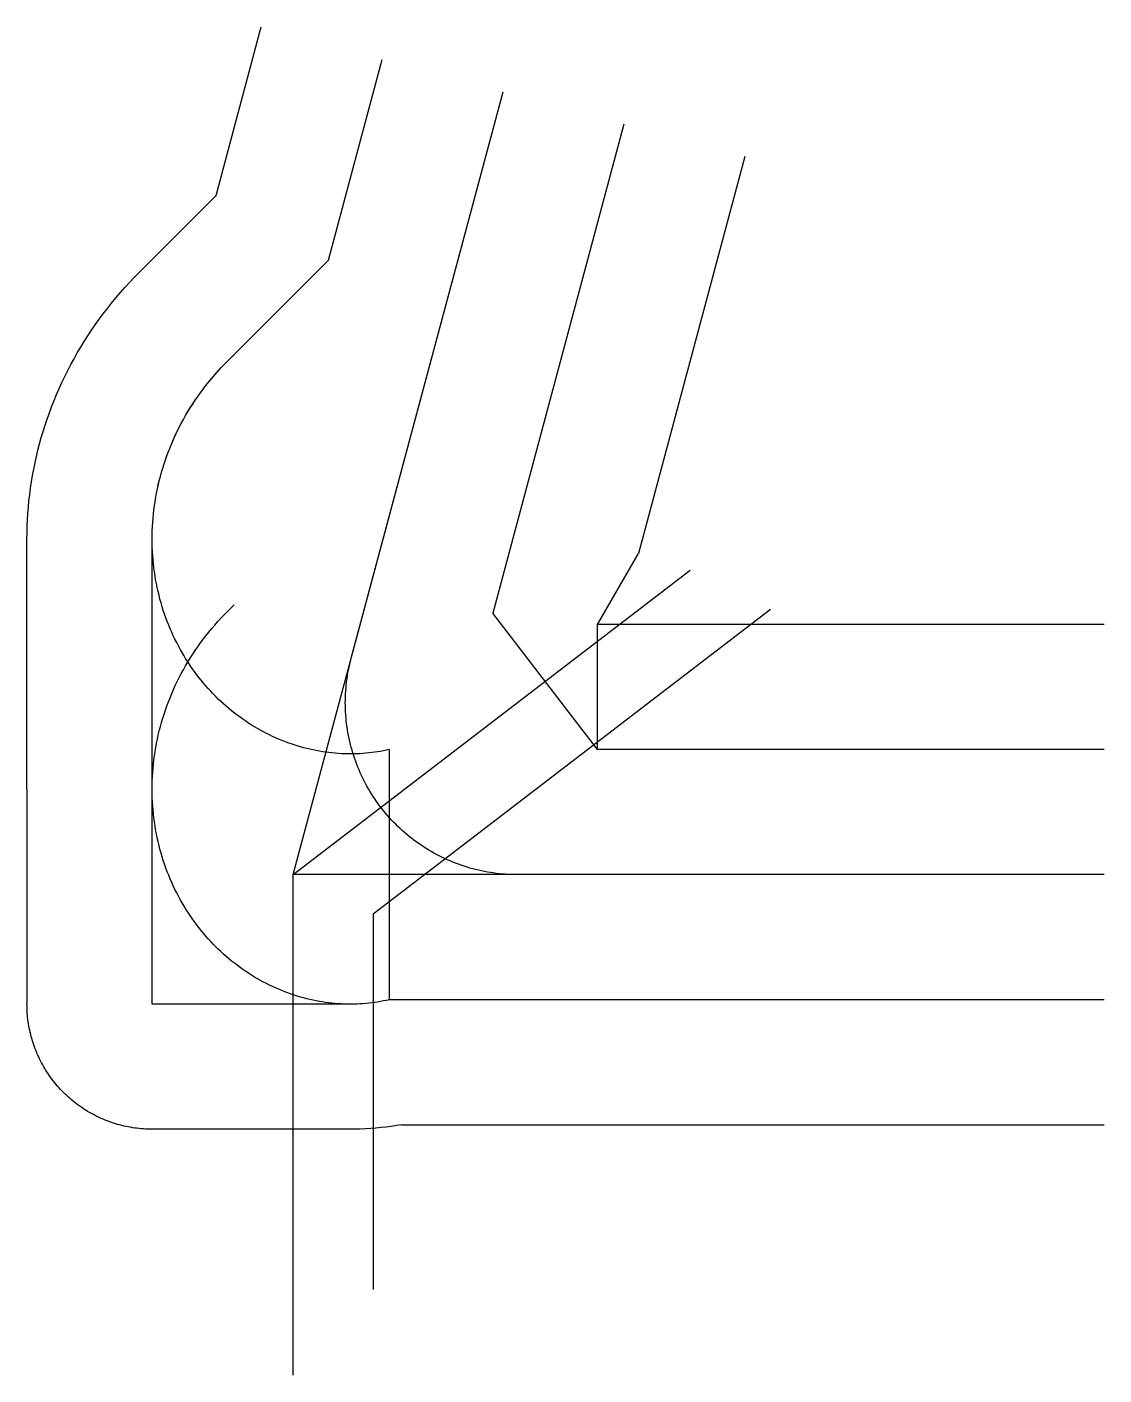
# Model space of a CAD drawing. Header units: metres. Extents: x -4926 to 15000, y -9260 to 15687.
import ezdxf

# ---------------------------------------------------------------- set-up
doc = ezdxf.new("R2010")
doc.units = ezdxf.units.M

msp = doc.modelspace()

# ---------------------------------------------------------------- linework, layer by layer
at = {"color": 1}
for p, q in [((-1426, 12567), (-590, 15687)), ((650, 11369), (1646, 15088)), ((0, 0), (3882, 14489)), ((6118, 13890), (3692, 4836)), ((8355, 13291), (6386, 5946)), ((-2854, 11139), (-1426, 12567)), ((-1217, 9502), (650, 11369)), ((-4926, 1582), (-4926, 6212)), ((-2611, 1582), (-2611, 6212)), ((5627, 4630), (6386, 5946)), ((5627, 2315), (3692, 4836)), ((15000, 4630), (5627, 4630)), ((5627, 2315), (5627, 4630)), ((1776, 2315), (1776, -2315)), ((15000, 2315), (5627, 2315)), ((-4926, 1582), (-4926, -2396)), ((-4926, 1582), (-4926, 1582)), ((-2611, -2396), (-2611, 1582)), ((-2611, 1582), (-2611, 1582)), ((15000, 0), (0, 0)), ((1060, -2396), (-2611, -2396)), ((15000, -2315), (1776, -2315)), ((1060, -4711), (-2611, -4711)), ((2004, -4630), (15000, -4630))]:
    msp.add_line(p, q, dxfattribs=at)
for points in [[(15000, 0), (4145, 0), (4089, 0), (4034, 2), (3978, 4), (3923, 8), (3868, 12), (3812, 17), (3757, 24), (3702, 31), (3647, 39), (3593, 48), (3538, 58), (3484, 70), (3429, 82), (3375, 94), (3322, 108), (3268, 123), (3215, 139), (3162, 156), (3109, 173), (3057, 192), (3005, 211), (2953, 232), (2902, 253), (2851, 275), (2801, 298), (2751, 322), (2701, 347), (2652, 372), (2603, 399), (2555, 426), (2507, 454), (2460, 483), (2413, 513), (2366, 544), (2321, 575), (2275, 607), (2231, 640), (2187, 674), (2143, 709), (2101, 744), (2058, 780), (2017, 817), (1976, 854), (1936, 893), (1896, 932), (1857, 971), (1819, 1011), (1781, 1052), (1745, 1094), (1709, 1136), (1673, 1179), (1639, 1222), (1605, 1266), (1572, 1311), (1540, 1356), (1508, 1402), (1478, 1448), (1448, 1495), (1419, 1542), (1391, 1590), (1363, 1639), (1337, 1687), (1311, 1737), (1286, 1786), (1262, 1836), (1239, 1887), (1217, 1938), (1196, 1989), (1176, 2041), (1156, 2093), (1138, 2145), (1120, 2198), (1103, 2251), (1088, 2304), (1073, 2357), (1059, 2411), (1046, 2465), (1034, 2519), (1023, 2574), (1013, 2628), (1004, 2683), (995, 2738), (988, 2793), (982, 2848), (977, 2903), (972, 2959), (969, 3014), (966, 3070), (965, 3125), (964, 3181), (965, 3236), (966, 3291), (969, 3347), (972, 3402), (977, 3458), (982, 3513), (988, 3568), (995, 3623), (1004, 3678), (1013, 3733), (1023, 3787), (1034, 3842), (1046, 3896), (1059, 3950), (1073, 4004), (1073, 4004), (3882, 14489)], [(-4926, 6212), (-4925, 6329), (-4922, 6446), (-4916, 6564), (-4909, 6681), (-4900, 6799), (-4889, 6916), (-4875, 7034), (-4860, 7152), (-4842, 7269), (-4823, 7387), (-4801, 7504), (-4777, 7621), (-4751, 7738), (-4723, 7854), (-4693, 7971), (-4661, 8087), (-4627, 8202), (-4590, 8317), (-4552, 8432), (-4511, 8546), (-4469, 8660), (-4424, 8773), (-4378, 8886), (-4329, 8998), (-4278, 9109), (-4225, 9220), (-4171, 9330), (-4114, 9439), (-4055, 9547), (-3994, 9654), (-3932, 9761), (-3867, 9867), (-3800, 9971), (-3732, 10075), (-3661, 10177), (-3589, 10279), (-3514, 10379), (-3438, 10479), (-3360, 10577), (-3280, 10674), (-3199, 10769), (-3115, 10864), (-3030, 10957), (-2943, 11049), (-2854, 11139), (-2854, 11139)], [(1776, 2315), (1723, 2303), (1670, 2292), (1616, 2282), (1562, 2273), (1508, 2265), (1453, 2258), (1398, 2252), (1342, 2246), (1287, 2242), (1231, 2238), (1174, 2236), (1118, 2234), (1061, 2234), (1004, 2234), (947, 2236), (889, 2238), (832, 2242), (774, 2246), (716, 2252), (658, 2259), (600, 2266), (542, 2275), (484, 2285), (426, 2295), (367, 2307), (309, 2320), (251, 2334), (193, 2349), (135, 2365), (76, 2382), (19, 2401), (-39, 2420), (-97, 2440), (-154, 2462), (-212, 2484), (-269, 2508), (-326, 2533), (-382, 2559), (-439, 2585), (-495, 2613), (-551, 2642), (-606, 2673), (-661, 2704), (-716, 2736), (-771, 2769), (-825, 2804), (-878, 2839), (-931, 2876), (-984, 2913), (-1036, 2952), (-1088, 2991), (-1139, 3032), (-1190, 3074), (-1240, 3116), (-1289, 3160), (-1338, 3205), (-1386, 3250), (-1434, 3297), (-1480, 3345), (-1527, 3393), (-1572, 3443), (-1617, 3494), (-1661, 3545), (-1704, 3597), (-1747, 3651), (-1788, 3705), (-1829, 3760), (-1869, 3816), (-1908, 3873), (-1946, 3931), (-1984, 3989), (-2020, 4049), (-2056, 4109), (-2090, 4170), (-2124, 4232), (-2156, 4294), (-2188, 4358), (-2219, 4422), (-2248, 4487), (-2277, 4552), (-2304, 4618), (-2330, 4685), (-2356, 4753), (-2380, 4821), (-2403, 4890), (-2425, 4959), (-2445, 5029), (-2465, 5099), (-2483, 5170), (-2501, 5242), (-2517, 5314), (-2531, 5387), (-2545, 5460), (-2557, 5533), (-2568, 5607), (-2578, 5681), (-2587, 5756), (-2594, 5831), (-2600, 5906), (-2605, 5982), (-2608, 6058), (-2610, 6134), (-2611, 6211), (-2610, 6287), (-2608, 6364), (-2605, 6441), (-2600, 6518), (-2594, 6596), (-2586, 6673), (-2578, 6750), (-2567, 6828), (-2556, 6906), (-2543, 6983), (-2529, 7061), (-2513, 7138), (-2496, 7216), (-2477, 7293), (-2457, 7370), (-2436, 7447), (-2413, 7524), (-2389, 7601), (-2363, 7677), (-2337, 7753), (-2308, 7829), (-2278, 7905), (-2247, 7980), (-2215, 8055), (-2181, 8130), (-2145, 8204), (-2109, 8277), (-2071, 8351), (-2031, 8423), (-1990, 8496), (-1948, 8567), (-1904, 8639), (-1860, 8709), (-1813, 8779), (-1766, 8848), (-1717, 8917), (-1667, 8985), (-1615, 9052), (-1562, 9119), (-1508, 9184), (-1452, 9249), (-1396, 9314), (-1338, 9377), (-1279, 9439), (-1218, 9501), (-1156, 9562), (-1094, 9621), (-1094, 9621)], [(-2611, 6212), (-2610, 6289), (-2608, 6365), (-2605, 6443), (-2600, 6520), (-2594, 6597), (-2586, 6674), (-2577, 6752), (-2567, 6829), (-2556, 6907), (-2543, 6985), (-2528, 7062), (-2513, 7140), (-2495, 7217), (-2477, 7294), (-2457, 7371), (-2436, 7449), (-2413, 7525), (-2389, 7602), (-2363, 7678), (-2336, 7755), (-2308, 7831), (-2278, 7906), (-2247, 7981), (-2214, 8056), (-2180, 8131), (-2145, 8205), (-2108, 8279), (-2070, 8352), (-2030, 8425), (-1990, 8497), (-1947, 8569), (-1904, 8640), (-1859, 8710), (-1812, 8780), (-1765, 8850), (-1716, 8918), (-1666, 8986), (-1614, 9053), (-1561, 9120), (-1507, 9186), (-1451, 9251), (-1395, 9315), (-1337, 9378), (-1277, 9440), (-1217, 9502), (-1217, 9502)], [(0, -9260), (0, 0), (7346, 5637)], [(1776, -2315), (1723, -2327), (1670, -2338), (1616, -2348), (1562, -2357), (1508, -2365), (1453, -2372), (1398, -2378), (1342, -2384), (1287, -2388), (1231, -2392), (1174, -2394), (1118, -2396), (1061, -2396), (1004, -2396), (947, -2394), (889, -2392), (832, -2388), (774, -2384), (716, -2378), (658, -2371), (600, -2364), (542, -2355), (484, -2345), (426, -2335), (367, -2323), (309, -2310), (251, -2296), (193, -2281), (135, -2265), (76, -2248), (19, -2229), (-39, -2210), (-97, -2190), (-154, -2168), (-212, -2146), (-269, -2122), (-326, -2097), (-382, -2071), (-439, -2045), (-495, -2017), (-551, -1988), (-606, -1957), (-661, -1926), (-716, -1894), (-771, -1861), (-825, -1826), (-878, -1791), (-931, -1754), (-984, -1717), (-1036, -1678), (-1088, -1639), (-1139, -1598), (-1190, -1556), (-1240, -1514), (-1289, -1470), (-1338, -1425), (-1386, -1380), (-1434, -1333), (-1480, -1285), (-1527, -1237), (-1572, -1187), (-1617, -1136), (-1661, -1085), (-1704, -1033), (-1747, -979), (-1788, -925), (-1829, -870), (-1869, -814), (-1908, -757), (-1946, -699), (-1984, -641), (-2020, -581), (-2056, -521), (-2090, -460), (-2124, -398), (-2156, -336), (-2188, -272), (-2219, -208), (-2248, -143), (-2277, -78), (-2304, -12), (-2330, 55), (-2356, 123), (-2380, 191), (-2403, 260), (-2425, 329), (-2445, 399), (-2465, 469), (-2483, 540), (-2501, 612), (-2517, 684), (-2531, 757), (-2545, 830), (-2557, 903), (-2568, 977), (-2578, 1051), (-2587, 1126), (-2594, 1201), (-2600, 1276), (-2605, 1352), (-2608, 1428), (-2610, 1504), (-2611, 1581), (-2610, 1657), (-2608, 1734), (-2605, 1811), (-2600, 1888), (-2594, 1966), (-2586, 2043), (-2578, 2120), (-2567, 2198), (-2556, 2276), (-2543, 2353), (-2529, 2431), (-2513, 2508), (-2496, 2586), (-2477, 2663), (-2457, 2740), (-2436, 2817), (-2413, 2894), (-2389, 2971), (-2363, 3047), (-2337, 3123), (-2308, 3199), (-2278, 3275), (-2247, 3350), (-2215, 3425), (-2181, 3500), (-2145, 3574), (-2109, 3647), (-2071, 3721), (-2031, 3793), (-1990, 3866), (-1948, 3937), (-1904, 4009), (-1860, 4079), (-1813, 4149), (-1766, 4218), (-1717, 4287), (-1667, 4355), (-1615, 4422), (-1562, 4489), (-1508, 4554), (-1452, 4619), (-1396, 4684), (-1338, 4747), (-1279, 4809), (-1218, 4871), (-1156, 4932), (-1094, 4991), (-1094, 4991)], [(8828, 4906), (1482, -731), (1482, -7676)], [(-2611, -4711), (-2651, -4711), (-2691, -4710), (-2732, -4708), (-2772, -4705), (-2812, -4702), (-2853, -4698), (-2893, -4694), (-2933, -4689), (-2973, -4683), (-3013, -4676), (-3052, -4669), (-3092, -4660), (-3131, -4652), (-3171, -4642), (-3210, -4632), (-3249, -4621), (-3287, -4610), (-3326, -4598), (-3364, -4585), (-3402, -4571), (-3440, -4557), (-3478, -4542), (-3515, -4527), (-3552, -4511), (-3589, -4494), (-3625, -4477), (-3662, -4459), (-3697, -4440), (-3733, -4421), (-3768, -4401), (-3803, -4380), (-3837, -4359), (-3871, -4338), (-3905, -4315), (-3938, -4292), (-3971, -4269), (-4004, -4245), (-4036, -4220), (-4067, -4195), (-4099, -4169), (-4129, -4143), (-4160, -4116), (-4189, -4089), (-4219, -4061), (-4248, -4033), (-4276, -4004), (-4304, -3975), (-4331, -3945), (-4358, -3915), (-4384, -3884), (-4410, -3853), (-4435, -3821), (-4459, -3789), (-4483, -3757), (-4507, -3724), (-4530, -3691), (-4552, -3657), (-4574, -3623), (-4595, -3588), (-4615, -3554), (-4635, -3518), (-4655, -3483), (-4673, -3447), (-4691, -3411), (-4709, -3374), (-4725, -3338), (-4742, -3301), (-4757, -3263), (-4772, -3226), (-4786, -3188), (-4799, -3150), (-4812, -3111), (-4824, -3073), (-4836, -3034), (-4847, -2995), (-4857, -2956), (-4866, -2917), (-4875, -2877), (-4883, -2838), (-4890, -2798), (-4897, -2758), (-4903, -2718), (-4908, -2678), (-4913, -2638), (-4917, -2598), (-4920, -2558), (-4922, -2517), (-4924, -2477), (-4925, -2436), (-4926, -2396)], [(1776, -2315), (1723, -2327), (1670, -2338), (1616, -2348), (1562, -2357), (1508, -2365), (1453, -2372), (1398, -2378), (1342, -2384), (1287, -2388), (1231, -2392), (1174, -2394), (1118, -2396), (1061, -2396), (1060, -2396)], [(2004, -4630), (1910, -4645), (1815, -4659), (1720, -4672), (1625, -4682), (1529, -4691), (1433, -4699), (1336, -4704), (1240, -4708), (1143, -4710), (1060, -4711)]]:
    msp.add_lwpolyline(points, dxfattribs=at)

doc.saveas('drawing.dxf')
